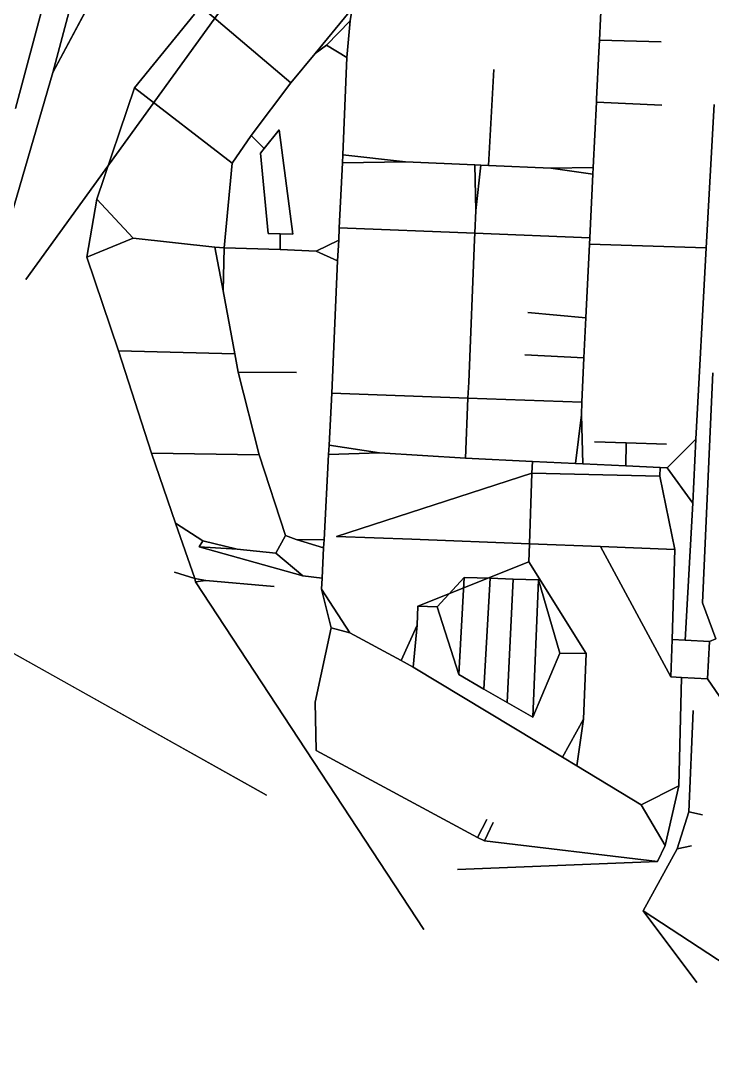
# Model space of a CAD drawing. Header units: metres. Extents: x 327752 to 330295, y 2791504 to 2794271.
# Drawn here: x 329294 to 329771, y 2791730 to 2792442 of the extents above; entities that cross this region are included whole.
import ezdxf

# ---------------------------------------------------------------- set-up
doc = ezdxf.new("R2010")
doc.units = ezdxf.units.M

msp = doc.modelspace()

# ---------------------------------------------------------------- linework, layer by layer
for p, q in [((329297.58, 2792263.51), (329661.52, 2792767.35)), ((329661.52, 2792767.35), (329297.58, 2792263.51)), ((329316.09, 2792406.36), (329361.03, 2792574.43)), ((329361.03, 2792574.43), (329316.09, 2792406.36)), ((329328.59, 2792525.01), (329290.28, 2792381.68)), ((329290.28, 2792381.68), (329328.59, 2792525.01)), ((329316.09, 2792406.36), (329374.97, 2792516.59)), ((329374.97, 2792516.59), (329316.09, 2792406.36)), ((329693.24, 2792428.65), (329694.92, 2792462.93)), ((329694.92, 2792462.93), (329693.24, 2792428.65)), ((329372.47, 2792395.81), (329413.92, 2792446.59)), ((329413.92, 2792446.59), (329372.47, 2792395.81)), ((329480.21, 2792399.21), (329418.22, 2792451.83)), ((329418.22, 2792451.83), (329480.21, 2792399.21)), ((329522.73, 2792450.52), (329497, 2792419.5)), ((329497, 2792419.5), (329522.73, 2792450.52)), ((329522.73, 2792450.52), (329521.23, 2792442.03)), ((329521.23, 2792442.03), (329522.73, 2792450.52)), ((329521.23, 2792442.03), (329504.91, 2792425.24)), ((329504.91, 2792425.24), (329521.23, 2792442.03)), ((329521.23, 2792442.03), (329518.83, 2792416.78)), ((329518.83, 2792416.78), (329521.23, 2792442.03)), ((329497, 2792419.5), (329504.91, 2792425.24)), ((329504.91, 2792425.24), (329497, 2792419.5)), ((329504.91, 2792425.24), (329518.83, 2792416.78)), ((329518.83, 2792416.78), (329504.91, 2792425.24)), ((329692.84, 2792420.68), (329693.24, 2792428.65)), ((329693.24, 2792428.65), (329692.84, 2792420.68)), ((329693.24, 2792428.65), (329735.66, 2792427.52)), ((329735.66, 2792427.52), (329693.24, 2792428.65)), ((329497, 2792419.5), (329480.21, 2792399.21)), ((329480.21, 2792399.21), (329497, 2792419.5)), ((329692.84, 2792420.68), (329691.22, 2792387.91)), ((329692.84, 2792420.68), (329691.22, 2792387.91)), ((329691.22, 2792387.91), (329692.84, 2792420.68)), ((329691.22, 2792387.91), (329692.84, 2792420.68)), ((329518.83, 2792416.78), (329516.21, 2792349.63)), ((329516.21, 2792349.63), (329518.83, 2792416.78)), ((329218.46, 2792071.22), (329316.09, 2792406.36)), ((329316.09, 2792406.36), (329218.46, 2792071.22)), ((329620.3, 2792408.54), (329616.71, 2792342.24)), ((329616.71, 2792342.24), (329620.3, 2792408.54)), ((329452.9, 2792363.05), (329480.21, 2792399.21)), ((329480.21, 2792399.21), (329452.9, 2792363.05)), ((329346.44, 2792319), (329372.47, 2792395.81)), ((329372.47, 2792395.81), (329346.44, 2792319)), ((329439.76, 2792343.9), (329372.47, 2792395.81)), ((329372.47, 2792395.81), (329439.76, 2792343.9)), ((329691.12, 2792385.83), (329688.9, 2792340.75)), ((329688.9, 2792340.75), (329691.12, 2792385.83)), ((329691.22, 2792387.91), (329691.12, 2792385.83)), ((329691.12, 2792385.83), (329691.22, 2792387.91)), ((329691.12, 2792385.83), (329736.26, 2792383.91)), ((329736.26, 2792383.91), (329691.12, 2792385.83)), ((329772.25, 2792384.38), (329766.88, 2792285.35)), ((329766.88, 2792285.35), (329772.25, 2792384.38)), ((329439.76, 2792343.9), (329452.9, 2792363.05)), ((329452.9, 2792363.05), (329439.76, 2792343.9)), ((329461.97, 2792354.03), (329452.9, 2792363.05)), ((329452.9, 2792363.05), (329461.97, 2792354.03)), ((329472.21, 2792366.93), (329461.97, 2792354.03)), ((329461.97, 2792354.03), (329472.21, 2792366.93)), ((329481.66, 2792294.82), (329472.21, 2792366.93)), ((329481.66, 2792294.82), (329472.21, 2792366.93)), ((329472.21, 2792366.93), (329481.66, 2792294.82)), ((329472.21, 2792366.93), (329481.66, 2792294.82)), ((329459.35, 2792350.71), (329461.97, 2792354.03)), ((329461.97, 2792354.03), (329459.35, 2792350.71)), ((329464.57, 2792295.36), (329459.35, 2792350.71)), ((329464.57, 2792295.36), (329459.35, 2792350.71)), ((329459.35, 2792350.71), (329464.57, 2792295.36)), ((329459.35, 2792350.71), (329464.57, 2792295.36)), ((329516.21, 2792349.63), (329515.93, 2792343.97)), ((329515.93, 2792343.97), (329516.21, 2792349.63)), ((329516.21, 2792349.63), (329559.42, 2792344.78)), ((329559.42, 2792344.78), (329516.21, 2792349.63)), ((329434.26, 2792285.37), (329439.76, 2792343.9)), ((329439.76, 2792343.9), (329434.26, 2792285.37)), ((329513.76, 2792299.16), (329515.93, 2792343.97)), ((329515.93, 2792343.97), (329513.76, 2792299.16)), ((329515.93, 2792343.97), (329559.42, 2792344.78)), ((329559.42, 2792344.78), (329515.93, 2792343.97)), ((329607.31, 2792342.66), (329559.42, 2792344.78)), ((329559.42, 2792344.78), (329607.31, 2792342.66)), ((329607.91, 2792311.21), (329607.31, 2792342.66)), ((329607.31, 2792342.66), (329611.35, 2792342.47)), ((329607.31, 2792342.66), (329607.91, 2792311.21)), ((329611.35, 2792342.47), (329607.31, 2792342.66)), ((329607.91, 2792311.21), (329611.35, 2792342.47)), ((329611.35, 2792342.47), (329607.91, 2792311.21)), ((329611.35, 2792342.47), (329616.71, 2792342.24)), ((329616.71, 2792342.24), (329611.35, 2792342.47)), ((329616.71, 2792342.24), (329659.71, 2792340.34)), ((329659.71, 2792340.34), (329616.71, 2792342.24)), ((329659.71, 2792340.34), (329688.9, 2792340.75)), ((329688.9, 2792340.75), (329659.71, 2792340.34)), ((329659.71, 2792340.34), (329688.68, 2792336.19)), ((329688.68, 2792336.19), (329659.71, 2792340.34)), ((329688.9, 2792340.75), (329688.68, 2792336.19)), ((329688.68, 2792336.19), (329688.9, 2792340.75)), ((329686.52, 2792292.41), (329688.68, 2792336.19)), ((329688.68, 2792336.19), (329686.52, 2792292.41)), ((329346.44, 2792319), (329339.53, 2792279.02)), ((329339.53, 2792279.02), (329346.44, 2792319)), ((329346.44, 2792319), (329371.63, 2792292.21)), ((329371.63, 2792292.21), (329346.44, 2792319)), ((329607.91, 2792311.21), (329607.26, 2792295.58)), ((329607.26, 2792295.58), (329607.91, 2792311.21)), ((329513.34, 2792290.8), (329513.76, 2792299.16)), ((329513.76, 2792299.16), (329513.34, 2792290.8)), ((329607.26, 2792295.58), (329513.76, 2792299.16)), ((329513.76, 2792299.16), (329607.26, 2792295.58)), ((329339.53, 2792279.02), (329371.63, 2792292.21)), ((329371.63, 2792292.21), (329339.53, 2792279.02)), ((329427.86, 2792285.82), (329371.63, 2792292.21)), ((329371.63, 2792292.21), (329427.86, 2792285.82)), ((329472.89, 2792295.1), (329464.57, 2792295.36)), ((329464.57, 2792295.36), (329472.89, 2792295.1)), ((329472.88, 2792284.24), (329472.89, 2792295.1)), ((329472.89, 2792295.1), (329472.88, 2792284.24)), ((329472.89, 2792295.1), (329481.66, 2792294.82)), ((329481.66, 2792294.82), (329472.89, 2792295.1)), ((329497.85, 2792283.07), (329513.34, 2792290.8)), ((329513.34, 2792290.8), (329497.85, 2792283.07)), ((329512.61, 2792276.36), (329513.34, 2792290.8)), ((329513.34, 2792290.8), (329512.61, 2792276.36)), ((329603.05, 2792192.87), (329607.05, 2792291.26)), ((329603.05, 2792192.87), (329607.05, 2792291.26)), ((329603.05, 2792192.87), (329607.05, 2792291.26)), ((329607.05, 2792291.26), (329603.05, 2792192.87)), ((329607.05, 2792291.26), (329603.05, 2792192.87)), ((329607.05, 2792291.26), (329603.05, 2792192.87)), ((329607.26, 2792295.58), (329607.05, 2792291.26)), ((329607.05, 2792291.26), (329607.26, 2792295.58)), ((329607.26, 2792295.58), (329686.52, 2792292.41)), ((329686.52, 2792292.41), (329607.26, 2792295.58)), ((329686.3, 2792287.89), (329686.52, 2792292.41)), ((329686.52, 2792292.41), (329686.3, 2792287.89)), ((329434.26, 2792285.37), (329427.86, 2792285.82)), ((329427.86, 2792285.82), (329434.26, 2792285.37)), ((329427.86, 2792285.82), (329433.59, 2792255.75)), ((329433.59, 2792255.75), (329427.86, 2792285.82)), ((329434.26, 2792285.37), (329433.59, 2792255.75)), ((329433.59, 2792255.75), (329434.26, 2792285.37)), ((329434.26, 2792285.37), (329472.88, 2792284.24)), ((329472.88, 2792284.24), (329434.26, 2792285.37)), ((329472.88, 2792284.24), (329497.85, 2792283.07)), ((329497.85, 2792283.07), (329472.88, 2792284.24)), ((329497.85, 2792283.07), (329512.61, 2792276.36)), ((329512.61, 2792276.36), (329497.85, 2792283.07)), ((329683.8, 2792237.22), (329686.3, 2792287.89)), ((329686.3, 2792287.89), (329683.8, 2792237.22)), ((329766.88, 2792285.35), (329686.3, 2792287.89)), ((329686.3, 2792287.89), (329766.88, 2792285.35)), ((329759.77, 2792153.4), (329766.88, 2792285.35)), ((329766.88, 2792285.35), (329759.77, 2792153.4)), ((329339.53, 2792279.02), (329361.49, 2792214.34)), ((329361.49, 2792214.34), (329339.53, 2792279.02)), ((329508.52, 2792185.22), (329512.61, 2792276.36)), ((329512.61, 2792276.36), (329508.52, 2792185.22)), ((329433.59, 2792255.75), (329441.59, 2792212.37)), ((329441.59, 2792212.37), (329433.59, 2792255.75)), ((329683.8, 2792237.22), (329643.86, 2792240.93)), ((329643.86, 2792240.93), (329683.8, 2792237.22)), ((329682.45, 2792209.64), (329683.8, 2792237.22)), ((329683.8, 2792237.22), (329682.45, 2792209.64)), ((329361.49, 2792214.34), (329441.59, 2792212.37)), ((329361.49, 2792214.34), (329384.23, 2792143.73)), ((329384.23, 2792143.73), (329361.49, 2792214.34)), ((329441.59, 2792212.37), (329361.49, 2792214.34)), ((329443.92, 2792199.76), (329441.59, 2792212.37)), ((329441.59, 2792212.37), (329443.92, 2792199.76)), ((329641.74, 2792211.67), (329682.45, 2792209.64)), ((329682.45, 2792209.64), (329641.74, 2792211.67)), ((329682.45, 2792209.64), (329681.12, 2792178.98)), ((329681.12, 2792178.98), (329682.45, 2792209.64)), ((329458.45, 2792142.63), (329443.92, 2792199.76)), ((329443.92, 2792199.76), (329458.45, 2792142.63)), ((329443.92, 2792199.76), (329484.16, 2792199.41)), ((329484.16, 2792199.41), (329443.92, 2792199.76)), ((329770.7, 2792184.29), (329771.46, 2792199.1)), ((329771.46, 2792199.1), (329770.7, 2792184.29)), ((329603.05, 2792192.87), (329602.5, 2792181.83)), ((329602.5, 2792181.83), (329603.05, 2792192.87)), ((329506.66, 2792149.27), (329508.52, 2792185.22)), ((329508.52, 2792185.22), (329506.66, 2792149.27)), ((329602.5, 2792181.83), (329508.52, 2792185.22)), ((329508.52, 2792185.22), (329602.5, 2792181.83)), ((329764.27, 2792040.57), (329770.7, 2792184.29)), ((329764.27, 2792040.57), (329770.7, 2792184.29)), ((329770.7, 2792184.29), (329764.27, 2792040.57)), ((329770.7, 2792184.29), (329764.27, 2792040.57)), ((329602.5, 2792181.83), (329600.8, 2792140.39)), ((329600.8, 2792140.39), (329602.5, 2792181.83)), ((329602.5, 2792181.83), (329681.12, 2792178.98)), ((329681.12, 2792178.98), (329602.5, 2792181.83)), ((329680.73, 2792170.16), (329681.12, 2792178.98)), ((329681.12, 2792178.98), (329680.73, 2792170.16)), ((329676.66, 2792136.68), (329680.73, 2792170.16)), ((329680.73, 2792170.16), (329676.66, 2792136.68)), ((329681.69, 2792136.44), (329680.73, 2792170.16)), ((329680.73, 2792170.16), (329681.69, 2792136.44)), ((329506.29, 2792142.9), (329506.66, 2792149.27)), ((329506.66, 2792149.27), (329506.29, 2792142.9)), ((329506.66, 2792149.27), (329541.46, 2792144.01)), ((329541.46, 2792144.01), (329506.66, 2792149.27)), ((329711.69, 2792150.93), (329689.89, 2792151.67)), ((329689.89, 2792151.67), (329711.69, 2792150.93)), ((329711.41, 2792135), (329711.69, 2792150.93)), ((329711.69, 2792150.93), (329711.41, 2792135)), ((329711.69, 2792150.93), (329739.5, 2792149.99)), ((329739.5, 2792149.99), (329711.69, 2792150.93)), ((329759.77, 2792153.4), (329739.98, 2792133.61)), ((329739.98, 2792133.61), (329759.77, 2792153.4)), ((329757.62, 2792109.21), (329759.77, 2792153.4)), ((329759.77, 2792153.4), (329757.62, 2792109.21)), ((329458.45, 2792142.63), (329384.23, 2792143.73)), ((329384.23, 2792143.73), (329458.45, 2792142.63)), ((329384.23, 2792143.73), (329400.82, 2792095.43)), ((329400.82, 2792095.43), (329384.23, 2792143.73)), ((329476.61, 2792087.02), (329458.45, 2792142.63)), ((329458.45, 2792142.63), (329476.61, 2792087.02)), ((329503.21, 2792084.04), (329506.29, 2792142.9)), ((329506.29, 2792142.9), (329503.21, 2792084.04)), ((329506.29, 2792142.9), (329541.46, 2792144.01)), ((329541.46, 2792144.01), (329506.29, 2792142.9)), ((329600.8, 2792140.39), (329541.46, 2792144.01)), ((329541.46, 2792144.01), (329600.8, 2792140.39)), ((329646.95, 2792138.13), (329600.8, 2792140.39)), ((329600.8, 2792140.39), (329646.95, 2792138.13)), ((329646.95, 2792138.13), (329646.64, 2792129.9)), ((329646.64, 2792129.9), (329646.95, 2792138.13)), ((329646.95, 2792138.13), (329676.66, 2792136.68)), ((329676.66, 2792136.68), (329646.95, 2792138.13)), ((329681.69, 2792136.44), (329676.66, 2792136.68)), ((329676.66, 2792136.68), (329681.69, 2792136.44)), ((329711.41, 2792135), (329681.69, 2792136.44)), ((329681.69, 2792136.44), (329711.41, 2792135)), ((329711.41, 2792135), (329735.08, 2792133.85)), ((329735.08, 2792133.85), (329711.41, 2792135)), ((329735.08, 2792133.85), (329734.86, 2792127.83)), ((329734.86, 2792127.83), (329735.08, 2792133.85)), ((329735.08, 2792133.85), (329739.98, 2792133.61)), ((329739.98, 2792133.61), (329735.08, 2792133.85)), ((329757.62, 2792109.21), (329739.98, 2792133.61)), ((329739.98, 2792133.61), (329757.62, 2792109.21)), ((329646.64, 2792129.9), (329511.75, 2792086.37)), ((329511.75, 2792086.37), (329646.64, 2792129.9)), ((329645, 2792081.19), (329646.64, 2792129.9)), ((329646.64, 2792129.9), (329645, 2792081.19)), ((329646.64, 2792129.9), (329734.86, 2792127.83)), ((329734.86, 2792127.83), (329646.64, 2792129.9)), ((329745.24, 2792077.3), (329734.86, 2792127.83)), ((329734.86, 2792127.83), (329745.24, 2792077.3)), ((329752.29, 2792014.81), (329757.62, 2792109.21)), ((329757.62, 2792109.21), (329752.29, 2792014.81)), ((329419.67, 2792083.22), (329400.82, 2792095.43)), ((329400.82, 2792095.43), (329419.67, 2792083.22)), ((329400.82, 2792095.43), (329414.14, 2792057.32)), ((329414.14, 2792057.32), (329400.82, 2792095.43)), ((329417.12, 2792079.1), (329419.67, 2792083.22)), ((329419.67, 2792083.22), (329417.12, 2792079.1)), ((329443.34, 2792077.54), (329419.67, 2792083.22)), ((329419.67, 2792083.22), (329443.34, 2792077.54)), ((329469.93, 2792074.77), (329476.61, 2792087.02)), ((329476.61, 2792087.02), (329469.93, 2792074.77)), ((329483.99, 2792084.15), (329476.61, 2792087.02)), ((329476.61, 2792087.02), (329483.99, 2792084.15)), ((329503.21, 2792084.04), (329483.99, 2792084.15)), ((329502.9, 2792078.43), (329483.99, 2792084.15)), ((329483.99, 2792084.15), (329502.9, 2792078.43)), ((329483.99, 2792084.15), (329503.21, 2792084.04)), ((329503.21, 2792084.04), (329502.9, 2792078.43)), ((329502.9, 2792078.43), (329503.21, 2792084.04)), ((329563.87, 2792084.37), (329511.75, 2792086.37)), ((329563.87, 2792084.37), (329511.75, 2792086.37)), ((329511.75, 2792086.37), (329563.87, 2792084.37)), ((329511.75, 2792086.37), (329563.87, 2792084.37)), ((329645, 2792081.19), (329563.87, 2792084.37)), ((329563.87, 2792084.37), (329645, 2792081.19)), ((329443.34, 2792077.54), (329417.12, 2792079.1)), ((329488.6, 2792059.2), (329417.12, 2792079.1)), ((329417.12, 2792079.1), (329488.6, 2792059.2)), ((329417.12, 2792079.1), (329443.34, 2792077.54)), ((329469.93, 2792074.77), (329443.34, 2792077.54)), ((329443.34, 2792077.54), (329469.93, 2792074.77)), ((329502.9, 2792078.43), (329501.82, 2792057.61)), ((329501.82, 2792057.61), (329502.9, 2792078.43)), ((329644.58, 2792068.75), (329645, 2792081.19)), ((329645, 2792081.19), (329644.58, 2792068.75)), ((329645, 2792081.19), (329693.84, 2792079.29)), ((329693.84, 2792079.29), (329645, 2792081.19)), ((329745.24, 2792077.3), (329693.84, 2792079.29)), ((329693.84, 2792079.29), (329745.24, 2792077.3)), ((329693.84, 2792079.29), (329742.38, 2791989.45)), ((329742.38, 2791989.45), (329693.84, 2792079.29)), ((329745.24, 2792077.3), (329743.42, 2792015.25)), ((329743.42, 2792015.25), (329745.24, 2792077.3)), ((329469.93, 2792074.77), (329488.6, 2792059.2)), ((329488.6, 2792059.2), (329469.93, 2792074.77)), ((329644.58, 2792068.75), (329567.94, 2792038.15)), ((329567.94, 2792038.15), (329644.58, 2792068.75)), ((329684.03, 2792005.57), (329644.58, 2792068.75)), ((329644.58, 2792068.75), (329684.03, 2792005.57)), ((329414.14, 2792057.32), (329400.11, 2792061.7)), ((329400.11, 2792061.7), (329414.14, 2792057.32)), ((329414.47, 2792055.11), (329414.14, 2792057.32)), ((329421.66, 2792055.83), (329414.14, 2792057.32)), ((329414.14, 2792057.32), (329414.47, 2792055.11)), ((329414.14, 2792057.32), (329421.66, 2792055.83)), ((329414.47, 2792055.11), (329421.66, 2792055.83)), ((329421.66, 2792055.83), (329414.47, 2792055.11)), ((329572.16, 2791815.08), (329414.47, 2792055.11)), ((329414.47, 2792055.11), (329572.16, 2791815.08)), ((329421.66, 2792055.83), (329468.71, 2792051.91)), ((329468.71, 2792051.91), (329421.66, 2792055.83)), ((329501.82, 2792057.61), (329488.6, 2792059.2)), ((329488.6, 2792059.2), (329501.82, 2792057.61)), ((329501.41, 2792049.88), (329501.82, 2792057.61)), ((329501.82, 2792057.61), (329501.41, 2792049.88)), ((329599.86, 2792058.08), (329581.33, 2792037.75)), ((329581.33, 2792037.75), (329599.86, 2792058.08)), ((329596.23, 2791991.01), (329599.86, 2792058.08)), ((329599.86, 2792058.08), (329596.23, 2791991.01)), ((329617.8, 2792057.46), (329599.86, 2792058.08)), ((329599.86, 2792058.08), (329617.8, 2792057.46)), ((329613.53, 2791981.05), (329617.8, 2792057.46)), ((329617.8, 2792057.46), (329613.53, 2791981.05)), ((329633.65, 2792056.92), (329617.8, 2792057.46)), ((329617.8, 2792057.46), (329633.65, 2792056.92)), ((329629.53, 2791971.84), (329633.65, 2792056.92)), ((329633.65, 2792056.92), (329629.53, 2791971.84)), ((329651.08, 2792056.33), (329633.65, 2792056.92)), ((329633.65, 2792056.92), (329651.08, 2792056.33)), ((329647.23, 2791961.65), (329651.08, 2792056.33)), ((329651.08, 2792056.33), (329647.23, 2791961.65)), ((329651.08, 2792056.33), (329665.8, 2792005.76)), ((329665.8, 2792005.76), (329651.08, 2792056.33)), ((329501.41, 2792049.88), (329508.22, 2792023.39)), ((329501.41, 2792049.88), (329520.98, 2792019.87)), ((329508.22, 2792023.39), (329501.41, 2792049.88)), ((329520.98, 2792019.87), (329501.41, 2792049.88)), ((329773.56, 2792015.72), (329764.27, 2792040.57)), ((329764.27, 2792040.57), (329773.56, 2792015.72)), ((329567.94, 2792038.15), (329567.38, 2792025.03)), ((329567.38, 2792025.03), (329567.94, 2792038.15)), ((329581.33, 2792037.75), (329567.94, 2792038.15)), ((329567.94, 2792038.15), (329581.33, 2792037.75)), ((329596.23, 2791991.01), (329581.33, 2792037.75)), ((329581.33, 2792037.75), (329596.23, 2791991.01)), ((329508.22, 2792023.39), (329497.17, 2791971.97)), ((329497.17, 2791971.97), (329508.22, 2792023.39)), ((329508.22, 2792023.39), (329520.98, 2792019.87)), ((329520.98, 2792019.87), (329508.22, 2792023.39)), ((329520.98, 2792019.87), (329556.45, 2792000.74)), ((329556.45, 2792000.74), (329520.98, 2792019.87)), ((329567.38, 2792025.03), (329556.45, 2792000.74)), ((329556.45, 2792000.74), (329567.38, 2792025.03)), ((329567.38, 2792025.03), (329564.68, 2791996.12)), ((329564.68, 2791996.12), (329567.38, 2792025.03)), ((329463.61, 2791907.88), (329271.27, 2792015.58)), ((329271.27, 2792015.58), (329463.61, 2791907.88)), ((329743.42, 2792015.25), (329742.38, 2791989.45)), ((329742.38, 2791989.45), (329743.42, 2792015.25)), ((329743.42, 2792015.25), (329752.29, 2792014.81)), ((329752.29, 2792014.81), (329743.42, 2792015.25)), ((329769.04, 2792013.96), (329752.29, 2792014.81)), ((329752.29, 2792014.81), (329769.04, 2792013.96)), ((329769.04, 2792013.96), (329767.74, 2791988.18)), ((329767.74, 2791988.18), (329769.04, 2792013.96)), ((329773.56, 2792015.72), (329769.04, 2792013.96)), ((329769.04, 2792013.96), (329773.56, 2792015.72)), ((329647.23, 2791961.65), (329665.8, 2792005.76)), ((329665.8, 2792005.76), (329647.23, 2791961.65)), ((329665.8, 2792005.76), (329684.03, 2792005.57)), ((329684.03, 2792005.57), (329665.8, 2792005.76)), ((329684.03, 2792005.57), (329682.18, 2791960.19)), ((329682.18, 2791960.19), (329684.03, 2792005.57)), ((329556.45, 2792000.74), (329564.68, 2791996.12)), ((329564.68, 2791996.12), (329556.45, 2792000.74)), ((329667.73, 2791933.96), (329564.68, 2791996.12)), ((329564.68, 2791996.12), (329667.73, 2791933.96)), ((329613.53, 2791981.05), (329596.23, 2791991.01)), ((329596.23, 2791991.01), (329613.53, 2791981.05)), ((329749.77, 2791989.08), (329742.38, 2791989.45)), ((329742.38, 2791989.45), (329749.77, 2791989.08)), ((329747.93, 2791914.24), (329749.77, 2791989.08)), ((329749.77, 2791989.08), (329747.93, 2791914.24)), ((329749.77, 2791989.08), (329767.74, 2791988.18)), ((329767.74, 2791988.18), (329749.77, 2791989.08)), ((329767.74, 2791988.18), (329906.44, 2791783.29)), ((329906.44, 2791783.29), (329767.74, 2791988.18)), ((329629.53, 2791971.84), (329613.53, 2791981.05)), ((329613.53, 2791981.05), (329629.53, 2791971.84)), ((329497.17, 2791971.97), (329497.84, 2791938.68)), ((329497.17, 2791971.97), (329497.84, 2791938.68)), ((329497.84, 2791938.68), (329497.17, 2791971.97)), ((329497.84, 2791938.68), (329497.17, 2791971.97)), ((329647.23, 2791961.65), (329629.53, 2791971.84)), ((329629.53, 2791971.84), (329647.23, 2791961.65)), ((329754.9, 2791896.26), (329757.83, 2791966.34)), ((329757.83, 2791966.34), (329754.9, 2791896.26)), ((329682.18, 2791960.19), (329667.73, 2791933.96)), ((329667.73, 2791933.96), (329682.18, 2791960.19)), ((329682.18, 2791960.19), (329677.5, 2791928.07)), ((329677.5, 2791928.07), (329682.18, 2791960.19)), ((329497.84, 2791938.68), (329609.12, 2791878.53)), ((329609.12, 2791878.53), (329497.84, 2791938.68)), ((329677.5, 2791928.07), (329667.73, 2791933.96)), ((329667.73, 2791933.96), (329677.5, 2791928.07)), ((329722.01, 2791901.23), (329677.5, 2791928.07)), ((329677.5, 2791928.07), (329722.01, 2791901.23)), ((329747.93, 2791914.24), (329722.01, 2791901.23)), ((329722.01, 2791901.23), (329747.93, 2791914.24)), ((329738.51, 2791873.17), (329747.93, 2791914.24)), ((329747.93, 2791914.24), (329738.51, 2791873.17)), ((329738.51, 2791873.17), (329722.01, 2791901.23)), ((329722.01, 2791901.23), (329738.51, 2791873.17)), ((329609.12, 2791878.53), (329615.6, 2791891.14)), ((329615.6, 2791891.14), (329609.12, 2791878.53)), ((329746.83, 2791870.93), (329754.9, 2791896.26)), ((329754.9, 2791896.26), (329746.83, 2791870.93)), ((329754.9, 2791896.26), (329764.28, 2791894.36)), ((329764.28, 2791894.36), (329754.9, 2791896.26)), ((329613.79, 2791876.37), (329619.9, 2791889.07)), ((329619.9, 2791889.07), (329613.79, 2791876.37)), ((329613.79, 2791876.37), (329609.12, 2791878.53)), ((329609.12, 2791878.53), (329613.79, 2791876.37)), ((329733.34, 2791862.08), (329613.79, 2791876.37)), ((329613.79, 2791876.37), (329733.34, 2791862.08)), ((329723.24, 2791828.03), (329746.83, 2791870.93)), ((329746.83, 2791870.93), (329723.24, 2791828.03)), ((329733.34, 2791862.08), (329738.51, 2791873.17)), ((329738.51, 2791873.17), (329733.34, 2791862.08)), ((329746.83, 2791870.93), (329756.71, 2791872.8)), ((329756.71, 2791872.8), (329746.83, 2791870.93)), ((329733.34, 2791862.08), (329595.2, 2791856.63)), ((329595.2, 2791856.63), (329733.34, 2791862.08)), ((329760.38, 2791778.57), (329723.24, 2791828.03)), ((329723.24, 2791828.03), (329760.38, 2791778.57)), ((329723.24, 2791828.03), (329872.64, 2791730.41)), ((329872.64, 2791730.41), (329723.24, 2791828.03))]:
    msp.add_line(p, q)

doc.saveas('drawing.dxf')
